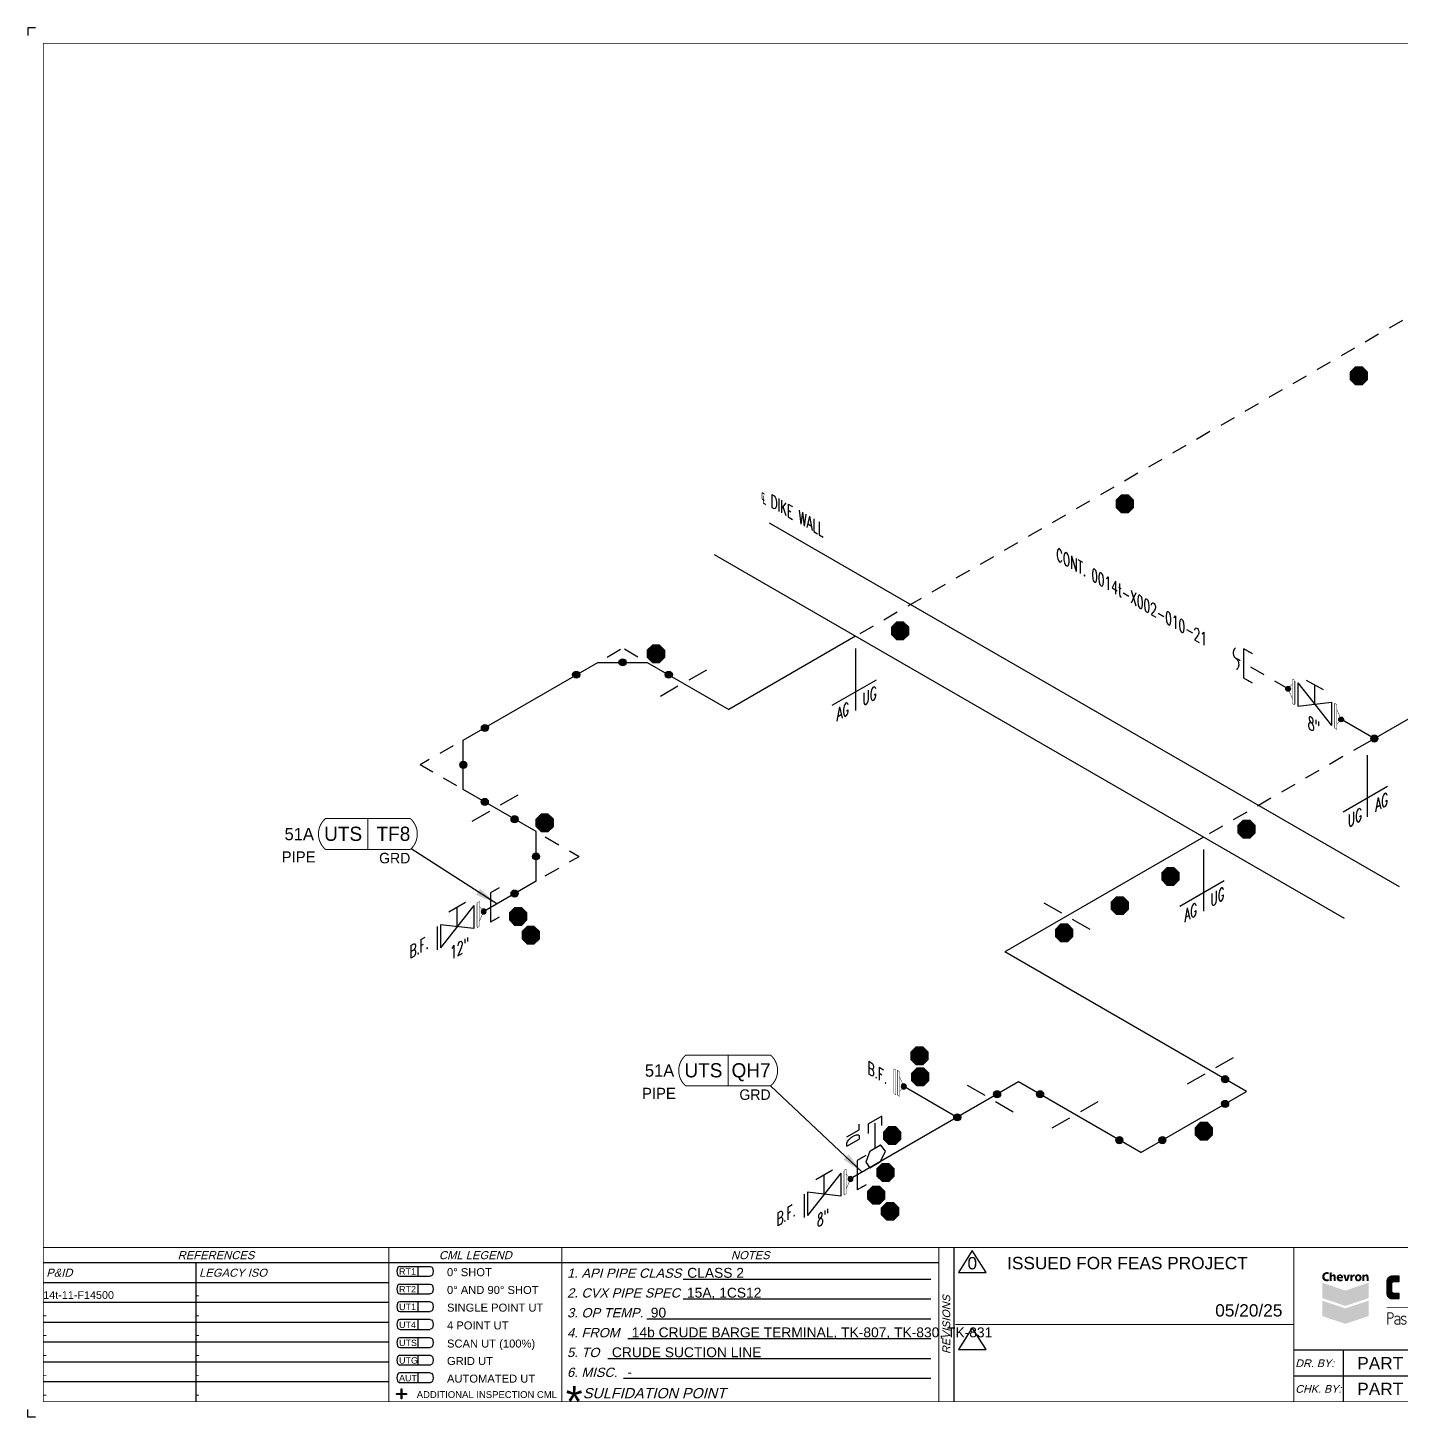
# Model space of a CAD drawing. Header units: inches. Extents: x 0.1 to 17.4, y 0.1 to 11.4.
# Drawn here: x 0.12 to 11.24, y 0.12 to 11.37 of the extents above; entities that cross this region are included whole.
import ezdxf
from ezdxf.enums import TextEntityAlignment as Align

# ---------------------------------------------------------------- set-up
doc = ezdxf.new("R2010")
doc.units = ezdxf.units.IN
doc.header["$MEASUREMENT"] = 0
doc.linetypes.add('HIDDEN2', pattern=[0.1875, 0.125, -0.0625])
for name, color, linetype in [('3', 1, 'Continuous'), ('BORDER', 3, 'Continuous'), ('BORDERTEXT', 7, 'Continuous'), ('COMP', 1, 'Continuous'), ('Continuation', 7, 'Continuous'), ('DL', 20, 'Continuous'), ('FITTINGS', 4, 'Continuous'), ('LOGO', 8, 'Continuous'), ('PART_PCML', 7, 'Continuous'), ('PART_SelectedCML_UT', 132, 'Continuous'), ('PIPE-ANNO', 150, 'HIDDEN2'), ('TEXT', 7, 'Continuous'), ('UNAS.PIPE', 251, 'Continuous'), ('WELD POINTS', 41, 'Continuous'), ('Welds', 7, 'Continuous')]:
    doc.layers.add(name, color=color, linetype=linetype)
doc.layers.add('PIPE', color=7, linetype='Continuous', lineweight=30)
doc.styles.add('CMLPAS', font='')
doc.styles.add('FEASStandard', font='arial.ttf')
doc.styles.add('ISO30', font='simplex.shx', dxfattribs={"width": 0.85, "oblique": 30, "height": 0.075})
doc.styles.add('PART_Standard', font='romans', dxfattribs={"width": 0.8, "height": 0.09})
doc.styles.add('Richmond', font='arial.ttf')
doc.styles.add('SIMPLEX', font='ROMANS')
doc.styles.get("Standard").update_dxf_attribs({"font": 'arial.ttf'})
doc.styles.get('CMLPAS').set_extended_font_data('Cordia New')
doc.dimstyles.new('Richmond', dxfattribs={"dimtxt": 0.18, "dimasz": 0.18, "dimexe": 0.18, "dimexo": 0.0625, "dimgap": 0.09, "dimtad": 0, "dimtih": 1, "dimtoh": 1, "dimdec": 4, "dimzin": 0, "dimdsep": 46, "dimtxsty": 'Richmond', "dimcen": 0.09, "dimadec": 0, "dimazin": 0, "dimtfac": 1, "dimtdec": 4, "dimtofl": 0, "dimtmove": 0, "dimatfit": 3, "dimfxl": 1, "dimtolj": 1, "dimtzin": 0, "dimarcsym": 0})
doc.dimstyles.get("Standard").update_dxf_attribs({"dimtxt": 0.18, "dimasz": 0.18, "dimexe": 0.18, "dimexo": 0.0625, "dimgap": 0.09, "dimtad": 0, "dimtih": 1, "dimtoh": 1, "dimdec": 4, "dimzin": 0, "dimdsep": 46, "dimtxsty": 'Standard', "dimcen": 0.09, "dimadec": 0, "dimazin": 0, "dimtfac": 1, "dimtdec": 4, "dimtofl": 0, "dimtmove": 0, "dimatfit": 3, "dimfxl": 1, "dimtolj": 1, "dimtzin": 0, "dimarcsym": 0})

# ---------------------------------------------------------------- blocks, each defined once
blk = doc.blocks.new('Border')
h = blk.add_hatch(color=256)
h.dxf.hatch_style = 1
h.paths.add_polyline_path([(3.147, 0.317), (3.11, 0.317), (3.11, 0.31), (3.147, 0.31), (3.147, 0.273), (3.154, 0.273), (3.154, 0.31), (3.191, 0.31), (3.191, 0.317), (3.154, 0.317), (3.154, 0.354), (3.147, 0.354)])
at = {"layer": 'LOGO', "lineweight": 0}
h = blk.add_hatch(color=164, dxfattribs=at)
edge = h.paths.add_edge_path()
edge.add_spline(control_points=[(10.659, 1.229), (10.656, 1.227), (10.65, 1.225), (10.642, 1.225), (10.618, 1.225), (10.605, 1.242), (10.605, 1.262), (10.605, 1.287), (10.622, 1.3), (10.643, 1.3), (10.652, 1.3), (10.656, 1.298), (10.659, 1.297), (10.659, 1.297), (10.656, 1.282), (10.656, 1.282), (10.653, 1.284), (10.65, 1.285), (10.644, 1.285), (10.634, 1.285), (10.623, 1.279), (10.623, 1.263), (10.623, 1.248), (10.632, 1.241), (10.644, 1.241), (10.649, 1.241), (10.652, 1.241), (10.656, 1.243), (10.656, 1.243), (10.659, 1.229), (10.659, 1.229)], knot_values=[0, 0, 0, 0, 1, 1, 1, 2, 2, 2, 3, 3, 3, 4, 4, 4, 5, 5, 5, 6, 6, 6, 7, 7, 7, 8, 8, 8, 9, 9, 9, 10, 10, 10, 10], degree=3, periodic=0)
h = blk.add_hatch(color=164, dxfattribs=at)
edge = h.paths.add_edge_path()
edge.add_spline(control_points=[(10.698, 1.282), (10.692, 1.282), (10.685, 1.279), (10.682, 1.274), (10.682, 1.274), (10.682, 1.274), (10.682, 1.274), (10.682, 1.274), (10.682, 1.3), (10.682, 1.3), (10.682, 1.3), (10.666, 1.294), (10.666, 1.294), (10.666, 1.294), (10.666, 1.228), (10.666, 1.228), (10.666, 1.228), (10.682, 1.228), (10.682, 1.228), (10.682, 1.228), (10.682, 1.259), (10.682, 1.259), (10.682, 1.263), (10.685, 1.268), (10.691, 1.268), (10.697, 1.268), (10.699, 1.263), (10.699, 1.256), (10.699, 1.256), (10.699, 1.228), (10.699, 1.228), (10.699, 1.228), (10.715, 1.228), (10.715, 1.228), (10.715, 1.228), (10.715, 1.259), (10.715, 1.259), (10.715, 1.275), (10.708, 1.282), (10.698, 1.282)], knot_values=[0, 0, 0, 0, 1, 1, 1, 2, 2, 2, 3, 3, 3, 4, 4, 4, 5, 5, 5, 6, 6, 6, 7, 7, 7, 8, 8, 8, 9, 9, 9, 10, 10, 10, 11, 11, 11, 12, 12, 12, 13, 13, 13, 13], degree=3, periodic=0)
h = blk.add_hatch(color=164, dxfattribs=at)
edge = h.paths.add_edge_path(flags=16)
edge.add_spline(control_points=[(10.758, 1.26), (10.758, 1.264), (10.756, 1.271), (10.749, 1.271), (10.742, 1.271), (10.739, 1.265), (10.739, 1.26), (10.739, 1.26), (10.758, 1.26), (10.758, 1.26)], knot_values=[0, 0, 0, 0, 1, 1, 1, 2, 2, 2, 3, 3, 3, 3], degree=3, periodic=0)
edge = h.paths.add_edge_path()
edge.add_spline(control_points=[(10.739, 1.249), (10.74, 1.242), (10.745, 1.238), (10.754, 1.238), (10.759, 1.238), (10.765, 1.24), (10.769, 1.242), (10.769, 1.242), (10.771, 1.23), (10.771, 1.23), (10.765, 1.227), (10.758, 1.225), (10.751, 1.225), (10.732, 1.225), (10.722, 1.237), (10.722, 1.254), (10.722, 1.271), (10.733, 1.282), (10.75, 1.282), (10.767, 1.282), (10.774, 1.27), (10.774, 1.254), (10.774, 1.253), (10.774, 1.25), (10.774, 1.249), (10.774, 1.249), (10.739, 1.249), (10.739, 1.249)], knot_values=[0, 0, 0, 0, 1, 1, 1, 2, 2, 2, 3, 3, 3, 4, 4, 4, 5, 5, 5, 6, 6, 6, 7, 7, 7, 8, 8, 8, 9, 9, 9, 9], degree=3, periodic=0)
blk.add_hatch(color=164, dxfattribs=at).paths.add_polyline_path([(10.793, 1.228), (10.775, 1.28), (10.793, 1.28), (10.802, 1.243), (10.803, 1.243), (10.812, 1.28), (10.83, 1.28), (10.812, 1.228)])
h = blk.add_hatch(color=164, dxfattribs=at)
edge = h.paths.add_edge_path()
edge.add_spline(control_points=[(10.834, 1.263), (10.834, 1.271), (10.834, 1.276), (10.834, 1.28), (10.834, 1.28), (10.849, 1.28), (10.849, 1.28), (10.849, 1.28), (10.849, 1.27), (10.849, 1.27), (10.849, 1.27), (10.85, 1.27), (10.85, 1.27), (10.852, 1.278), (10.857, 1.281), (10.863, 1.281), (10.865, 1.281), (10.866, 1.281), (10.868, 1.281), (10.868, 1.281), (10.868, 1.266), (10.868, 1.266), (10.867, 1.266), (10.864, 1.266), (10.862, 1.266), (10.855, 1.265), (10.852, 1.261), (10.851, 1.256), (10.85, 1.255), (10.85, 1.254), (10.85, 1.252), (10.85, 1.252), (10.85, 1.228), (10.85, 1.228), (10.85, 1.228), (10.834, 1.228), (10.834, 1.228), (10.834, 1.228), (10.834, 1.263), (10.834, 1.263)], knot_values=[0, 0, 0, 0, 1, 1, 1, 2, 2, 2, 3, 3, 3, 4, 4, 4, 5, 5, 5, 6, 6, 6, 7, 7, 7, 8, 8, 8, 9, 9, 9, 10, 10, 10, 11, 11, 11, 12, 12, 12, 13, 13, 13, 13], degree=3, periodic=0)
h = blk.add_hatch(color=164, dxfattribs=at)
edge = h.paths.add_edge_path(flags=16)
edge.add_spline(control_points=[(10.908, 1.254), (10.908, 1.262), (10.905, 1.27), (10.897, 1.27), (10.889, 1.27), (10.886, 1.262), (10.886, 1.254), (10.886, 1.245), (10.889, 1.238), (10.897, 1.238), (10.905, 1.238), (10.908, 1.245), (10.908, 1.254)], knot_values=[0, 0, 0, 0, 1, 1, 1, 2, 2, 2, 3, 3, 3, 4, 4, 4, 4], degree=3, periodic=0)
edge = h.paths.add_edge_path()
edge.add_spline(control_points=[(10.924, 1.254), (10.924, 1.237), (10.914, 1.225), (10.897, 1.225), (10.88, 1.225), (10.87, 1.237), (10.87, 1.254), (10.87, 1.271), (10.88, 1.282), (10.897, 1.282), (10.914, 1.282), (10.924, 1.271), (10.924, 1.254)], knot_values=[0, 0, 0, 0, 1, 1, 1, 2, 2, 2, 3, 3, 3, 4, 4, 4, 4], degree=3, periodic=0)
h = blk.add_hatch(color=164, dxfattribs=at)
edge = h.paths.add_edge_path()
edge.add_spline(control_points=[(10.931, 1.263), (10.931, 1.27), (10.931, 1.275), (10.931, 1.28), (10.931, 1.28), (10.946, 1.28), (10.946, 1.28), (10.946, 1.28), (10.946, 1.273), (10.946, 1.273), (10.946, 1.273), (10.946, 1.273), (10.946, 1.273), (10.948, 1.276), (10.954, 1.282), (10.963, 1.282), (10.973, 1.282), (10.98, 1.275), (10.98, 1.259), (10.98, 1.259), (10.98, 1.228), (10.98, 1.228), (10.98, 1.228), (10.964, 1.228), (10.964, 1.228), (10.964, 1.228), (10.964, 1.257), (10.964, 1.257), (10.964, 1.263), (10.962, 1.268), (10.956, 1.268), (10.951, 1.268), (10.949, 1.265), (10.948, 1.262), (10.947, 1.261), (10.947, 1.259), (10.947, 1.258), (10.947, 1.258), (10.947, 1.228), (10.947, 1.228), (10.947, 1.228), (10.931, 1.228), (10.931, 1.228), (10.931, 1.228), (10.931, 1.263), (10.931, 1.263)], knot_values=[0, 0, 0, 0, 1, 1, 1, 2, 2, 2, 3, 3, 3, 4, 4, 4, 5, 5, 5, 6, 6, 6, 7, 7, 7, 8, 8, 8, 9, 9, 9, 10, 10, 10, 11, 11, 11, 12, 12, 12, 13, 13, 13, 14, 14, 14, 15, 15, 15, 15], degree=3, periodic=0)
h = blk.add_hatch(color=150, dxfattribs=at)
h.set_gradient(color1=(0, 127, 255), color2=(0, 59, 117), rotation=45, one_color=1, tint=0.23, name='HEMISPHERICAL')
h.paths.add_polyline_path([(10.605, 1.089), (10.605, 1.214), (10.793, 1.151)])
h = blk.add_hatch(color=142, dxfattribs=at)
h.set_gradient(color1=(0, 153, 204), color2=(0, 57, 77), rotation=75, one_color=1, tint=0.15, name='INVCYLINDER')
h.paths.add_polyline_path([(10.98, 1.214), (10.793, 1.151), (10.605, 1.089), (10.793, 1.026), (10.98, 1.089)])
h = blk.add_hatch(color=242, dxfattribs=at)
h.set_gradient(color1=(204, 0, 51), color2=(102, 0, 26), rotation=45, one_color=1, tint=0.2, name='HEMISPHERICAL')
h.paths.add_polyline_path([(10.605, 0.944), (10.605, 1.069), (10.793, 1.006)])
h = blk.add_hatch(color=1, dxfattribs=at)
h.set_gradient(color1=(255, 0, 0), color2=(87, 0, 0), rotation=75, one_color=1, tint=0.17, name='INVCYLINDER')
h.paths.add_polyline_path([(10.98, 1.069), (10.793, 1.006), (10.605, 0.944), (10.793, 0.881), (10.98, 0.944)])
blk.add_line((5.432, 1.244), (7.435, 1.244))
for points in [[(5.43, 1.083), (7.435, 1.083)], [(5.136, 0.922), (7.435, 0.922)], [(4.982, 0.762), (7.435, 0.762)], [(4.822, 0.601), (7.435, 0.601)], [(3.147, 0.317), (3.147, 0.354), (3.154, 0.354), (3.154, 0.317)], [(4.947, 0.44), (7.435, 0.44)], [(3.147, 0.31), (3.11, 0.31), (3.11, 0.317), (3.147, 0.317)], [(3.154, 0.31), (3.154, 0.273), (3.147, 0.273), (3.147, 0.31)], [(3.154, 0.317), (3.191, 0.317), (3.191, 0.31), (3.154, 0.31)]]:
    blk.add_lwpolyline(points)
at = {"layer": 'BORDER'}
for p, q in [((7.625, 0.25), (7.625, 1.5)), ((7.5, 1.375), (0.25, 1.375)), ((1.487, 0.25), (1.487, 1.375)), ((1.487, 1.214), (0.25, 1.214)), ((3.048, 1.214), (1.487, 1.214)), ((1.487, 1.054), (0.25, 1.054)), ((3.048, 1.054), (1.487, 1.054)), ((1.487, 0.893), (0.25, 0.893)), ((3.048, 0.893), (1.487, 0.893)), ((1.487, 0.732), (0.25, 0.732)), ((3.048, 0.732), (1.487, 0.732)), ((1.487, 0.571), (0.25, 0.571)), ((3.048, 0.571), (1.487, 0.571)), ((12.25, 0.667), (10.375, 0.667)), ((10.775, 0.667), (10.775, 0.25)), ((12.25, 0.458), (10.375, 0.458)), ((1.487, 0.411), (0.25, 0.411)), ((3.048, 0.411), (1.487, 0.411))]:
    blk.add_line(p, q, dxfattribs=at)
at = {"layer": 'BORDER', "const_width": 0.005}
blk.add_lwpolyline([(0.25, 0.25), (17.25, 0.25), (17.25, 11.25), (0.25, 11.25)], close=True, dxfattribs=at)
at = {"layer": 'BORDER', "const_width": 0.00833}
for points in [[(17.25, 1.5), (0.25, 1.5)], [(3.048, 0.25), (3.048, 1.5)], [(4.45, 0.25), (4.45, 1.5)], [(7.5, 0.25), (7.5, 1.5)], [(10.375, 0.25), (10.375, 1.5)], [(7.634, 0.875), (10.375, 0.875)]]:
    blk.add_lwpolyline(points, dxfattribs=at)
at = {"layer": 'BORDERTEXT', "color": 7, "linetype": 'Continuous'}
for p, q in [((3.137, 1.346), (3.383, 1.346)), ((3.137, 1.267), (3.383, 1.267)), ((3.137, 1.202), (3.383, 1.202)), ((3.137, 1.123), (3.383, 1.123))]:
    blk.add_line(p, q, dxfattribs=at)
at = {"layer": 'BORDERTEXT'}
for p, q in [((3.283, 1.346), (3.283, 1.267)), ((3.283, 1.202), (3.283, 1.123)), ((3.283, 1.059), (3.283, 0.98)), ((3.283, 1.059), (3.283, 0.98)), ((3.283, 0.915), (3.283, 0.836)), ((3.283, 0.915), (3.283, 0.836)), ((3.283, 0.768), (3.283, 0.689)), ((3.283, 0.768), (3.283, 0.689)), ((3.283, 0.626), (3.283, 0.548)), ((3.283, 0.626), (3.283, 0.548)), ((3.283, 0.483), (3.283, 0.405)), ((3.283, 0.483), (3.283, 0.405))]:
    blk.add_line(p, q, dxfattribs=at)
at = {"layer": 'BORDERTEXT', "color": 7}
for p, q in [((3.383, 1.059), (3.137, 1.059)), ((3.137, 0.98), (3.383, 0.98)), ((3.383, 0.915), (3.137, 0.915)), ((3.137, 0.836), (3.383, 0.836)), ((3.383, 0.768), (3.137, 0.768)), ((3.137, 0.689), (3.383, 0.689)), ((3.383, 0.626), (3.137, 0.626)), ((3.137, 0.548), (3.383, 0.548)), ((3.383, 0.483), (3.137, 0.483)), ((3.137, 0.405), (3.383, 0.405))]:
    blk.add_line(p, q, dxfattribs=at)
at = {"layer": 'BORDERTEXT'}
for centre in [(3.137, 1.307), (3.137, 1.163), (3.137, 1.02), (3.137, 0.876), (3.137, 0.729), (3.137, 0.587), (3.137, 0.444)]:
    blk.add_ellipse(centre, major_axis=(0, -0.0394), ratio=0.624439, start_param=3.141593, end_param=6.283185, dxfattribs=at)
at = {"layer": 'BORDERTEXT', "extrusion": (0, 0, -1)}
for centre in [(3.383, 1.307), (3.383, 1.163), (3.383, 1.02), (3.383, 0.876), (3.383, 0.729), (3.383, 0.587), (3.383, 0.444)]:
    blk.add_ellipse(centre, major_axis=(0, -0.0394), ratio=0.624439, start_param=3.141593, end_param=6.283185, dxfattribs=at)
at = {"layer": 'LOGO'}
for p, q in [((11.133, 1.109), (11.133, 1.242)), ((11.136, 1.103), (11.136, 1.248)), ((11.139, 1.099), (11.139, 1.252)), ((11.143, 1.096), (11.143, 1.255)), ((11.146, 1.094), (11.146, 1.257)), ((11.149, 1.091), (11.149, 1.26)), ((11.152, 1.09), (11.152, 1.261)), ((11.155, 1.088), (11.155, 1.263)), ((11.158, 1.087), (11.158, 1.264)), ((11.161, 1.086), (11.161, 1.265)), ((11.164, 1.086), (11.164, 1.265)), ((11.168, 1.085), (11.168, 1.266)), ((11.171, 1.216), (11.171, 1.266)), ((11.174, 1.22), (11.174, 1.266)), ((11.177, 1.222), (11.177, 1.266)), ((11.18, 1.223), (11.18, 1.266)), ((11.183, 1.224), (11.183, 1.266)), ((11.186, 1.224), (11.186, 1.266)), ((11.189, 1.224), (11.189, 1.266)), ((11.193, 1.224), (11.193, 1.266)), ((11.196, 1.224), (11.196, 1.266)), ((11.199, 1.224), (11.199, 1.266)), ((11.202, 1.224), (11.202, 1.266)), ((11.205, 1.224), (11.205, 1.266)), ((11.208, 1.224), (11.208, 1.266)), ((11.211, 1.224), (11.211, 1.266)), ((11.214, 1.224), (11.214, 1.266)), ((11.218, 1.224), (11.218, 1.266)), ((11.221, 1.224), (11.221, 1.266)), ((11.224, 1.224), (11.224, 1.266)), ((11.227, 1.224), (11.227, 1.266)), ((11.13, 1.118), (11.13, 1.233)), ((11.171, 1.085), (11.171, 1.136)), ((11.174, 1.085), (11.174, 1.132)), ((11.177, 1.085), (11.177, 1.13)), ((11.18, 1.085), (11.18, 1.128)), ((11.183, 1.085), (11.183, 1.128)), ((11.186, 1.085), (11.186, 1.127)), ((11.189, 1.085), (11.189, 1.127)), ((11.193, 1.085), (11.193, 1.127)), ((11.196, 1.085), (11.196, 1.127)), ((11.199, 1.085), (11.199, 1.127)), ((11.202, 1.085), (11.202, 1.127)), ((11.205, 1.085), (11.205, 1.127)), ((11.208, 1.085), (11.208, 1.127)), ((11.211, 1.085), (11.211, 1.127)), ((11.214, 1.085), (11.214, 1.127)), ((11.218, 1.085), (11.218, 1.127)), ((11.221, 1.085), (11.221, 1.127)), ((11.224, 1.085), (11.224, 1.127)), ((11.227, 1.085), (11.227, 1.127))]:
    blk.add_line(p, q, dxfattribs=at)
for points in [[(11.228, 1.086), (11.228, 1.127), (11.186, 1.127), (11.184, 1.128), (11.183, 1.128), (11.181, 1.128), (11.18, 1.129), (11.178, 1.129), (11.177, 1.13), (11.176, 1.131), (11.174, 1.132), (11.173, 1.133), (11.172, 1.134), (11.171, 1.135), (11.17, 1.136), (11.17, 1.138), (11.169, 1.139), (11.168, 1.141), (11.168, 1.142), (11.168, 1.144), (11.168, 1.145), (11.168, 1.206), (11.168, 1.208), (11.168, 1.209), (11.168, 1.211), (11.169, 1.213), (11.17, 1.214), (11.17, 1.215), (11.171, 1.217), (11.172, 1.218), (11.173, 1.219), (11.174, 1.22), (11.176, 1.221), (11.177, 1.222), (11.178, 1.223), (11.18, 1.223), (11.181, 1.224), (11.183, 1.224), (11.184, 1.224), (11.186, 1.224), (11.228, 1.224), (11.228, 1.266), (11.171, 1.266), (11.169, 1.266), (11.166, 1.266), (11.164, 1.265), (11.161, 1.265), (11.159, 1.264), (11.157, 1.263), (11.155, 1.263), (11.152, 1.261), (11.15, 1.26), (11.148, 1.259), (11.146, 1.258), (11.144, 1.256), (11.142, 1.255), (11.141, 1.253), (11.139, 1.251), (11.137, 1.249), (11.136, 1.247), (11.135, 1.245), (11.134, 1.243), (11.133, 1.241), (11.132, 1.238), (11.131, 1.236), (11.13, 1.234), (11.13, 1.231), (11.13, 1.229), (11.129, 1.227), (11.129, 1.224)], [(11.129, 1.225), (11.128, 1.209), (11.127, 1.192), (11.127, 1.176), (11.127, 1.16), (11.128, 1.144), (11.129, 1.127), (11.129, 1.127), (11.129, 1.125), (11.13, 1.122), (11.13, 1.12), (11.13, 1.117), (11.131, 1.115), (11.132, 1.112), (11.133, 1.11), (11.134, 1.108), (11.135, 1.106), (11.136, 1.104), (11.137, 1.102), (11.139, 1.1), (11.141, 1.098), (11.142, 1.097), (11.144, 1.095), (11.146, 1.093), (11.148, 1.092), (11.15, 1.091), (11.152, 1.09), (11.155, 1.089), (11.157, 1.088), (11.159, 1.087), (11.161, 1.086), (11.164, 1.086), (11.166, 1.085), (11.169, 1.085), (11.171, 1.085), (11.228, 1.085)]]:
    blk.add_lwpolyline(points, dxfattribs=at)
for points, const_width in [([(12.024, 1.015), (11.127, 1.015)], 0.00625), ([(11.136, 0.974), (11.136, 0.875)], 0.00773)]:
    blk.add_lwpolyline(points, dxfattribs=dict(at, const_width=const_width))
at = {"layer": 'LOGO', "const_width": 0.00773}
for points in [[(11.14, 0.97), (11.162, 0.97, -0.414214), (11.179, 0.953), (11.179, 0.944, -0.414214), (11.162, 0.927), (11.14, 0.927)], [(11.233, 0.915), (11.212, 0.913, 0.396573), (11.192, 0.895), (11.192, 0.891, 0.414214), (11.216, 0.878), (11.233, 0.881)], [(11.193, 0.933), (11.193, 0.933, -0.313861), (11.208, 0.944), (11.219, 0.944, -0.382974), (11.234, 0.922), (11.234, 0.875, -0.382974)], [(11.284, 0.933), (11.284, 0.933, 0.313861), (11.269, 0.944), (11.262, 0.944, 0.414214), (11.247, 0.929), (11.247, 0.926, 0.265564), (11.262, 0.911), (11.273, 0.907, -0.288199), (11.284, 0.896), (11.284, 0.893, -0.414214), (11.269, 0.878), (11.262, 0.878, -0.313861), (11.247, 0.889), (11.247, 0.889)]]:
    blk.add_lwpolyline(points, format="xyb", dxfattribs=at)
at = {"layer": 'BORDERTEXT', "style": 'FEASStandard', "oblique": 15}
for s, p in [('REFERENCES', (1.649, 1.437)), ('CML LEGEND', (3.749, 1.437)), ('NOTES', (5.975, 1.437))]:
    blk.add_text(s, height=0.065, dxfattribs=at).set_placement(p, align=Align.MIDDLE)
for s, height, p in [('P&ID', 0.065, (0.275, 1.295)), ('LEGACY ISO', 0.065, (1.512, 1.295)), ('DR. BY:', 0.0625, (10.387, 0.562)), ('CHK. BY:', 0.0625, (10.387, 0.354))]:
    blk.add_text(s, height=height, dxfattribs=at).set_placement(p, align=Align.MIDDLE_LEFT)
at = {"layer": 'BORDERTEXT', "style": 'FEASStandard'}
for s, height, p in [('RT1', 0.0518, (3.131, 1.279)), ('0%%D SHOT', 0.0648, (3.519, 1.267)), ('RT2', 0.0518, (3.131, 1.135)), ('0%%D AND 90%%D SHOT', 0.0648, (3.519, 1.123)), ('UT1', 0.0518, (3.131, 0.992)), ('SINGLE POINT UT', 0.0648, (3.519, 0.98)), ('4 POINT UT', 0.0648, (3.519, 0.836)), ('UT4', 0.0518, (3.131, 0.847)), ('UTS', 0.0518, (3.131, 0.701)), ('SCAN UT (100%%%)', 0.0648, (3.519, 0.689)), ('UTG', 0.0518, (3.131, 0.559)), ('GRID UT', 0.0648, (3.519, 0.548)), ('AUT', 0.0518, (3.131, 0.416)), ('AUTOMATED UT', 0.0648, (3.519, 0.405)), ('ADDITIONAL INSPECTION CML', 0.055, (3.274, 0.281))]:
    blk.add_text(s, height=height, dxfattribs=at).set_placement(p)
at = {"layer": 'BORDERTEXT', "style": 'FEASStandard', "oblique": 15}
for s, height, p in [('1. API PIPE CLASS', 0.075, (4.491, 1.254)), ('2. CVX PIPE SPEC', 0.075, (4.491, 1.094)), ('3. OP TEMP.', 0.075, (4.491, 0.933)), ('4. FROM ', 0.075, (4.491, 0.772)), ('5. TO ', 0.075, (4.491, 0.612)), ('6. MISC. ', 0.075, (4.491, 0.451)), ('SULFIDATION POINT', 0.08333, (4.619, 0.278))]:
    blk.add_text(s, height=height, dxfattribs=at).set_placement(p)
blk.add_text('REVISIONS', height=0.0625, rotation=90, dxfattribs=at).set_placement((7.562, 0.875), align=Align.MIDDLE)
at = {"layer": 'BORDERTEXT', "insert": (4.481, 0.378), "char_height": 0.25, "attachment_point": 1, "style": 'FEASStandard'}
blk.add_mtext('*', dxfattribs=at)
blk = doc.blocks.new('BORDER TEXT')
at = {"layer": 'BORDERTEXT'}
for tag, p, height, style in [('API_PIPE_CLASS', (5.464, 1.254), 0.08, 'Richmond'), ('MATERIAL1', (12.263, 1.211), 0.08, 'Richmond'), ('P&ID_#1', (0.25, 1.083), 0.0625, 'FEASStandard'), ('LINE_#1', (1.487, 1.083), 0.0625, 'FEASStandard'), ('CVX_PIPE_SPEC', (5.462, 1.093), 0.08, 'Richmond'), ('OP_TEMP', (5.169, 0.932), 0.08, 'Richmond'), ('MATERIAL2', (12.263, 1.04), 0.08, 'Richmond'), ('P&ID_#2', (0.25, 0.922), 0.0625, 'FEASStandard'), ('LINE_#2', (1.487, 0.922), 0.0625, 'FEASStandard'), ('MATERIAL3', (12.263, 0.868), 0.08, 'Richmond'), ('P&ID_#3', (0.25, 0.762), 0.0625, 'FEASStandard'), ('LINE_#3', (1.487, 0.762), 0.0625, 'FEASStandard'), ('FROM', (5.015, 0.772), 0.08, 'Richmond'), ('TO', (4.854, 0.611), 0.08, 'Richmond'), ('MATERIAL4', (12.263, 0.696), 0.08, 'Richmond'), ('P&ID_#4', (0.25, 0.601), 0.0625, 'FEASStandard'), ('LINE_#4', (1.487, 0.601), 0.0625, 'FEASStandard'), ('MATERIAL5', (12.263, 0.525), 0.08, 'Richmond'), ('P&ID_#5', (0.25, 0.44), 0.0625, 'FEASStandard'), ('LINE_#5', (1.487, 0.44), 0.0625, 'FEASStandard'), ('MISC', (4.979, 0.451), 0.08, 'Richmond'), ('INSULATION', (12.928, 0.414), 0.0625, 'FEASStandard'), ('P&ID_#6', (0.25, 0.28), 0.0625, 'FEASStandard'), ('LINE_#6', (1.487, 0.28), 0.0625, 'FEASStandard'), ('PWHT', (12.928, 0.281), 0.0625, 'FEASStandard')]:
    blk.add_attdef(tag, p, '', height=height, dxfattribs=dict(at, style=style))
at = {"layer": 'BORDERTEXT', "style": 'FEASStandard'}
for tag, p in [('DR.BY', (11.075, 0.562)), ('DR.BY_DATE', (11.95, 0.562)), ('CHK_BY', (11.075, 0.354)), ('CHK._BY_DATE', (11.95, 0.354))]:
    blk.add_attdef(tag, text='', height=0.1, dxfattribs=at).set_placement(p, align=Align.MIDDLE_CENTER)
at = {"layer": 'BORDERTEXT', "style": 'PART_Standard', "width": 0.8}
for tag, p in [('PLANT_NUMBER', (13.938, 0.384)), ('SYSTEM_NUMBER', (14.812, 0.384)), ('CIRCUIT_NUMBER', (15.688, 0.384)), ('SHEET_NUMBER', (16.5, 0.384)), ('REVISION', (17.062, 0.384))]:
    blk.add_attdef(tag, text='', height=0.15, dxfattribs=at).set_placement(p, align=Align.MIDDLE_CENTER)
blk = doc.blocks.new('3_VALVE_FLANGE_GATE_30')
at = {"color": 0, "linetype": 'ByBlock', "lineweight": -2}
blk.add_wipeout([(-0.162, -0.187), (-0.135, -0.172), (0, 0), (0.135, -0.016), (0.162, 0), (0.162, 0.187), (0.135, 0.172), (0, 0), (-0.135, 0.016), (-0.162, 0)], dxfattribs=at)
for p, q in [((0.135, 0.172), (-0.135, -0.172)), ((0.068, 0.195), (-0.068, 0.117)), ((0, 0), (0, 0.156)), ((0.135, 0.172), (0.135, -0.016)), ((0.162, 0.187), (0.162, 0)), ((-0.162, 0), (-0.162, -0.187)), ((-0.135, 0.016), (-0.135, -0.172)), ((0.135, -0.016), (-0.135, 0.016))]:
    blk.add_line(p, q, dxfattribs=at)
blk = doc.blocks.new('AM9A04')
at = {"linetype": 'Continuous', "const_width": 0.01}
blk.add_lwpolyline([(0, -0.289), (0, 0.289), (-0.05, 0.318), (-0.05, -0.26)], close=True, dxfattribs=at)
at = {"const_width": 0.01}
blk.add_lwpolyline([(-0.05, -0.144), (-0.15, 0.087), (-0.05, 0.202)], dxfattribs=at)
blk = doc.blocks.new('A09')
at = {"layer": 'Welds'}
h = blk.add_hatch(color=256, dxfattribs=at)
h.dxf.hatch_style = 1
h.paths.add_polyline_path([(-0.03, 0, 1), (0.03, 0, 1)])
blk.add_circle((0, 0), 0.03, dxfattribs=at)
blk = doc.blocks.new('*U72')
blk.add_wipeout([(0.052, -0.03), (0.017, -0.07), (0.017, -0.11), (0, -0.1), (0, 0.1), (0.017, 0.09), (0.017, 0.05)]).dxf.layer = 'COMP'
at = {"layer": '3', "xscale": 0.65, "yscale": 0.65, "zscale": 0.65}
blk.add_blockref('A09', (0.052, -0.03), dxfattribs=at)
at = {"layer": 'COMP', "xscale": 0.3466300616258731, "yscale": 0.3466300616258731, "zscale": 0.3466300616258731, "rotation": 180}
blk.add_blockref('AM9A04', (0, 0), dxfattribs=at)
blk = doc.blocks.new('1_Text_330')
at = {"layer": 'TEXT', "style": 'PART_Standard', "oblique": 330, "width": 0.8}
blk.add_attdef('3/4"', (0, 0), '', height=0.09, rotation=330, dxfattribs=at)
blk = doc.blocks.new('2_WELD_SINGLE_00')
at = {"linetype": 'ByBlock', "lineweight": -2}
h = blk.add_hatch(color=0, dxfattribs=at)
edge = h.paths.add_edge_path()
edge.add_arc((0, 0), 0.0286, 0, 360)
at = {"color": 0, "linetype": 'ByBlock', "lineweight": -2}
blk.add_circle((0, 0), 0.0286, dxfattribs=at)
blk = doc.blocks.new('*U91')
at = {"layer": 'PIPE-ANNO', "linetype": 'Continuous'}
for p, q in [((0, -0.1), (0, -0.6)), ((0.167, -0.354), (-0.193, -0.561))]:
    blk.add_line(p, q, dxfattribs=at)
at = {"layer": 'TEXT', "style": 'PART_Standard', "oblique": 30, "width": 0.8}
blk.add_attdef('SPEC230', text='', height=0.09, rotation=30, dxfattribs=at).set_placement((0.171, -0.501), align=Align.RIGHT)
blk.add_attdef('SPEC130', (-0.155, -0.69), '', height=0.09, rotation=30, dxfattribs=at)
blk = doc.blocks.new('4_SUPPORT_I-BEAM_30')
at = {"color": 0, "linetype": 'ByBlock', "lineweight": -2}
for p, q in [((-0.044, 0.025), (-0.186, 0.107)), ((0.186, -0.107), (0.044, -0.025))]:
    blk.add_line(p, q, dxfattribs=at)
blk = doc.blocks.new('*U93')
at = {"layer": 'WELD POINTS'}
for p, rotation in [((-0.174, 0.1), 239.9999999999992), ((0.174, 0.1), 209.9999999999999)]:
    blk.add_blockref('2_WELD_SINGLE_00', p, dxfattribs=dict(at, rotation=rotation))
blk = doc.blocks.new('*U113')
at = {"layer": 'WELD POINTS'}
for p, rotation in [((-0.174, 0.1), 239.9999999999992), ((-0.174, -0.1), 29.99999999999969)]:
    blk.add_blockref('2_WELD_SINGLE_00', p, dxfattribs=dict(at, rotation=rotation))
blk = doc.blocks.new('*U96')
at = {"layer": 'WELD POINTS'}
for p, rotation in [((-0.174, -0.1), 300.0000000000027), ((0.174, -0.1), 149.9999999999999)]:
    blk.add_blockref('2_WELD_SINGLE_00', p, dxfattribs=dict(at, rotation=rotation))
blk = doc.blocks.new('1_Text_30')
at = {"layer": 'TEXT', "style": 'PART_Standard', "oblique": 30, "width": 0.8}
blk.add_attdef('TEXT', (0, 0), '', height=0.09, rotation=30, dxfattribs=at)
blk = doc.blocks.new('*U98')
at = {"layer": 'WELD POINTS'}
for p, rotation in [((-0.174, 0.1), 239.9999999999992), ((0.201, 0), 179.9999999999999)]:
    blk.add_blockref('2_WELD_SINGLE_00', p, dxfattribs=dict(at, rotation=rotation))
blk = doc.blocks.new('*U86')
at = {"layer": 'WELD POINTS'}
for p, rotation in [((0.175, 0.098), 119.2594014838824), ((0, -0.201), 89.99999999999987)]:
    blk.add_blockref('2_WELD_SINGLE_00', p, dxfattribs=dict(at, rotation=rotation))
blk = doc.blocks.new('*U97')
at = {"layer": 'WELD POINTS'}
for p, rotation in [((0.201, 0), 180.0000000000001), ((-0.174, -0.1), 300.0000000000001)]:
    blk.add_blockref('2_WELD_SINGLE_00', p, dxfattribs=dict(at, rotation=rotation))
blk = doc.blocks.new('*U99')
at = {"layer": 'WELD POINTS'}
for p, rotation in [((0, 0.201), 179.9999999999984), ((0.174, -0.1), 150.0000000000014)]:
    blk.add_blockref('2_WELD_SINGLE_00', p, dxfattribs=dict(at, rotation=rotation))
blk = doc.blocks.new('*U100')
at = {"layer": 'WELD POINTS'}
for p, rotation in [((-0.174, 0.1), 239.9999999999999), ((0, -0.201), 89.99999999999984)]:
    blk.add_blockref('2_WELD_SINGLE_00', p, dxfattribs=dict(at, rotation=rotation))
blk = doc.blocks.new('*U95')
at = {"layer": 'WELD POINTS'}
for p, rotation in [((-0.174, 0.1), 239.9999999999992), ((0, -0.201), 90.00000000000001)]:
    blk.add_blockref('2_WELD_SINGLE_00', p, dxfattribs=dict(at, rotation=rotation))
blk = doc.blocks.new('*U94')
at = {"layer": 'WELD POINTS'}
for p, rotation in [((0, 0.201), 269.9999999999998), ((-0.174, -0.1), 300.0000000000001)]:
    blk.add_blockref('2_WELD_SINGLE_00', p, dxfattribs=dict(at, rotation=rotation))
blk = doc.blocks.new('O-let 1')
at = {"layer": 'FITTINGS', "linetype": 'ByBlock'}
for p, q in [((-0.044, -0.025), (0.044, 0.025)), ((0.083, -0.026), (0.044, 0.025)), ((-0.044, -0.025), (-0.077, -0.115)), ((-0.043, -0.16), (0.044, -0.11)), ((0.044, -0.11), (0.083, -0.026)), ((-0.077, -0.115), (-0.043, -0.16))]:
    blk.add_line(p, q, dxfattribs=at)
blk = doc.blocks.new('DL_Vert_330')
at = {"layer": 'DL', "style": 'ISO30', "oblique": 330, "width": 0.85}
blk.add_text('DL', height=0.1, rotation=90, dxfattribs=at).set_placement((0, 0))
blk = doc.blocks.new('1_Cont_330')
at = {"layer": 'Continuation', "style": 'PART_Standard', "oblique": 330, "width": 0.8}
blk.add_attdef('CONT.', (0, 0), '', height=0.09, rotation=330, dxfattribs=at)
blk = doc.blocks.new('1_BREAK-PIPE_PIPE_00')
at = {"color": 0, "linetype": 'ByBlock', "lineweight": -2}
for centre, major_axis in [((0.03, -0.092), (0, 0.101)), ((-0.03, 0.092), (0, -0.101))]:
    blk.add_ellipse(centre, major_axis=major_axis, ratio=0.711978, start_param=0.427466, end_param=3.141593, dxfattribs=at)
blk = doc.blocks.new('1_Tilde_00')
at = {"layer": 'PIPE-ANNO', "xscale": -0.5000000000000001, "yscale": 0.5, "zscale": 0.5}
blk.add_blockref('1_BREAK-PIPE_PIPE_00', (0, 0), dxfattribs=at)
blk = doc.blocks.new('2_CAP_THREAD_PIPE_30')
at = {"color": 0, "linetype": 'ByBlock', "lineweight": -2}
for p, q in [((0, 0.063), (0.067, 0.101)), ((0.067, 0.101), (0.067, -0.024)), ((0, -0.063), (0.067, -0.024))]:
    blk.add_line(p, q, dxfattribs=at)
blk = doc.blocks.new('PART_PCML')
blk.add_hatch(color=0).paths.add_polyline_path([(-0.07, -0.029), (-0.029, -0.07), (0.029, -0.07), (0.07, -0.029), (0.07, 0.029), (0.029, 0.07), (-0.029, 0.07), (-0.07, 0.029)])
at = {"color": 7, "const_width": 0.009}
blk.add_lwpolyline([(-0.07, 0.029), (-0.029, 0.07), (0.029, 0.07), (0.07, 0.029), (0.07, -0.029), (0.029, -0.07), (-0.029, -0.07), (-0.07, -0.029), (-0.07, 0.029), (-0.029, 0.07)], dxfattribs=at)
at = {"color": 18, "true_color": 0x000000}
blk.add_lwpolyline([(-0.029, 0.07), (-0.07, 0.029), (-0.07, -0.029), (-0.029, -0.07), (0.029, -0.07), (0.07, -0.029), (0.07, 0.029), (0.029, 0.07)], close=True, dxfattribs=at)
at = {"color": 7, "true_color": 0xffffff, "style": 'SIMPLEX', "width": 0.8, "flags": 1}
for tag, p in [('CIRCUIT', (-0.094, 0.089)), ('DM', (-0.053, -0.133)), ('TYPE', (-0.075, -0.204))]:
    blk.add_attdef(tag, p, '', height=0.0586, dxfattribs=at)
at = {"color": 7, "true_color": 0xffffff, "style": 'SIMPLEX', "width": 0.8}
blk.add_attdef('DMDISP', text='', height=0.0586, dxfattribs=at).set_placement((0, 0), align=Align.MIDDLE_CENTER)
blk = doc.blocks.new('CMLPAS')
at = {"const_width": 0.008}
blk.add_lwpolyline([(0.063, 0.125, 0.454441), (0.063, -0.125), (0.75, -0.125, 0.454441), (0.75, 0.125)], format="xyb", close=True, dxfattribs=at)
blk.add_lwpolyline([(0.406, -0.125), (0.406, 0.125)], dxfattribs=at)
at = {"style": 'CMLPAS', "flags": 1}
for tag, p in [('STATE', (0.75, 0.623)), ('DL', (0.75, 0.482)), ('CIRCUIT', (0.75, 0.341)), ('SUBSINTERVAL(MONTHS)', (-0.025, -0.335)), ('OLD_ID', (0.75, -0.337)), ('OLD_NDE', (0.75, -0.478)), ('OLD_ENTY', (0.741, -0.636)), ('SIZE', (0.747, -0.761)), ('SPEC', (0.747, -0.902)), ('JUSTIFY', (0.747, -1.043)), ('COMMENTS', (0.747, -1.185)), ('OLD_ASSET', (0.75, -1.326)), ('SCHED', (0.737, -1.469)), ('NOM_THICK', (0.752, -1.61)), ('CORR_ALLOW', (0.763, -1.745)), ('TML_STATUS', (0.772, -1.878)), ('FLOW_ORDER', (0.778, -2.13))]:
    blk.add_attdef(tag, text='', height=0.1, dxfattribs=at).set_placement(p, align=Align.MIDDLE_RIGHT)
at = {"style": 'CMLPAS'}
for tag, height, p in [('CHILD', 0.25, (0.75, 0.269)), ('###', 0.115, (0.75, 0.002)), ('ACCESS', 0.085, (0.75, -0.195))]:
    blk.add_attdef(tag, text='', height=height, dxfattribs=at).set_placement(p, align=Align.MIDDLE_RIGHT)
at = {"color": 152, "style": 'CMLPAS'}
for tag, height, p in [('SPECIAL', 0.085, (0.405, 0.19)), ('DM-TYPE', 0.1, (-0.03, 0)), ('COMP', 0.09, (-0.017, -0.185))]:
    blk.add_attdef(tag, text='', height=height, dxfattribs=at).set_placement(p, align=Align.MIDDLE_RIGHT)
at = {"style": 'CMLPAS'}
blk.add_attdef('NDE', text='', height=0.115, dxfattribs=at).set_placement((0.206, 0.002), align=Align.MIDDLE_CENTER)
blk = doc.blocks.new('*U111')
at = {"color": 20, "linetype": 'ByBlock', "ltscale": 0.7}
blk.add_line((-0.103, -0.122), (0.103, -0.003), dxfattribs=at)
for points in [[(0.103, -0.086), (0.103, -0.003)], [(-0.103, -0.204), (-0.103, -0.122)]]:
    blk.add_leader(points, dimstyle='Richmond', override={"dimasz": 0.04, "dimgap": 0.09, "dimtad": 0}, dxfattribs=at)
blk = doc.blocks.new('*U112')
at = {"color": 20, "linetype": 'ByBlock', "ltscale": 0.7}
blk.add_line((0.054, -0.15), (0.054, 0.087), dxfattribs=at)
for points in [[(0.126, 0.046), (0.054, 0.087)], [(0.126, -0.191), (0.054, -0.15)]]:
    blk.add_leader(points, dimstyle='Richmond', override={"dimasz": 0.04, "dimgap": 0.09, "dimtad": 0}, dxfattribs=at)

msp = doc.modelspace()

# ---------------------------------------------------------------- linework, layer by layer
for p, q in [((0.125, 11.375), (0.125, 11.312)), ((0.187, 11.375), (0.125, 11.375)), ((0.125, 0.125), (0.125, 0.187)), ((0.187, 0.125), (0.125, 0.125))]:
    msp.add_line(p, q)
at = {"layer": 'BORDERTEXT'}
for points in [[(7.772, 1.474), (7.659, 1.298), (7.885, 1.298)], [(7.772, 0.849), (7.659, 0.673), (7.885, 0.673)]]:
    msp.add_lwpolyline(points, close=True, dxfattribs=at)
at = {"layer": 'COMP', "linetype": 'Continuous', "const_width": 0.00347}
msp.add_lwpolyline([(7.153, 2.736), (7.153, 2.936), (7.136, 2.946), (7.136, 2.746)], close=True, dxfattribs=at)
at = {"layer": 'PIPE', "linetype": 'HIDDEN2'}
for p, q in [((11.45, 9.118), (6.827, 6.448)), ((10.968, 5.586), (9.644, 4.822))]:
    msp.add_line(p, q, dxfattribs=at)
at = {"layer": 'PIPE'}
for p, q in [((13.166, 6.855), (10.968, 5.586)), ((6.827, 6.448), (5.8, 5.856)), ((3.651, 5.608), (4.739, 6.237)), ((4.739, 6.237), (5.141, 6.237)), ((5.141, 6.237), (5.8, 5.856)), ((11.027, 5.62), (10.635, 5.847)), ((3.651, 5.207), (3.651, 5.608)), ((4.24, 4.867), (3.651, 5.207)), ((4.24, 4.465), (4.24, 4.867)), ((9.644, 4.822), (8.035, 3.893)), ((4.24, 4.465), (3.816, 4.22)), ((9.993, 2.762), (8.035, 3.893)), ((8.147, 2.84), (6.786, 2.054)), ((9.137, 2.268), (8.147, 2.84)), ((7.65, 2.553), (7.217, 2.803)), ((9.137, 2.268), (9.993, 2.762)), ((6.986, 2.305), (6.986, 2.505))]:
    msp.add_line(p, q, dxfattribs=at)
at = {"layer": 'PIPE-ANNO'}
for p, q in [((4.815, 6.28), (4.94, 6.353)), ((5.065, 6.28), (4.94, 6.353)), ((3.57, 5.561), (3.303, 5.408)), ((3.6, 5.236), (3.303, 5.408)), ((4.315, 4.823), (4.588, 4.666)), ((4.315, 4.509), (4.588, 4.666))]:
    msp.add_line(p, q, dxfattribs=at)

# ---------------------------------------------------------------- block references
for p, values in [((6.827, 6.448), {'SPEC130': 'AG', 'SPEC230': 'UG'}), ((10.968, 5.586), {'SPEC130': 'UG', 'SPEC230': 'AG'}), ((9.644, 4.822), {'SPEC130': 'AG', 'SPEC230': 'UG'})]:
    msp.add_blockref('*U91', p).add_auto_attribs(values)
at = {"layer": 'BORDER'}
msp.add_blockref('Border', (0, 0), dxfattribs=at)
at = {"layer": 'BORDERTEXT'}
ref = msp.add_blockref('BORDER TEXT', (0, 0), dxfattribs=at)
ref.add_attrib('CHK_BY', 'PART', dxfattribs={"height": 0.1, "style": 'FEASStandard'}).set_placement((11.075, 0.354), align=Align.MIDDLE_CENTER)
ref.add_attrib('DR.BY', 'PART', dxfattribs={"height": 0.1, "style": 'FEASStandard'}).set_placement((11.075, 0.562), align=Align.MIDDLE_CENTER)
ref.add_attrib('MISC', '-', (4.979, 0.451), dxfattribs={"height": 0.08, "style": 'Richmond'})
ref.add_attrib('TO', 'CRUDE SUCTION LINE', (4.854, 0.611), dxfattribs={"height": 0.08, "style": 'Richmond'})
ref.add_attrib('FROM', '14b CRUDE BARGE TERMINAL, TK-807, TK-830, TK-831', (5.015, 0.772), dxfattribs={"height": 0.08, "style": 'Richmond'})
ref.add_attrib('OP_TEMP', '90', (5.169, 0.932), dxfattribs={"height": 0.08, "style": 'Richmond'})
ref.add_attrib('CVX_PIPE_SPEC', '15A, 1CS12', (5.462, 1.093), dxfattribs={"height": 0.08, "style": 'Richmond'})
ref.add_attrib('API_PIPE_CLASS', 'CLASS 2', (5.464, 1.254), dxfattribs={"height": 0.08, "style": 'Richmond'})
ref.add_attrib('LINE_#6', '-', (1.487, 0.28), dxfattribs={"height": 0.0625, "style": 'FEASStandard'})
ref.add_attrib('LINE_#5', '-', (1.487, 0.44), dxfattribs={"height": 0.0625, "style": 'FEASStandard'})
ref.add_attrib('LINE_#4', '-', (1.487, 0.601), dxfattribs={"height": 0.0625, "style": 'FEASStandard'})
ref.add_attrib('LINE_#3', '-', (1.487, 0.762), dxfattribs={"height": 0.0625, "style": 'FEASStandard'})
ref.add_attrib('LINE_#2', '-', (1.487, 0.922), dxfattribs={"height": 0.0625, "style": 'FEASStandard'})
ref.add_attrib('LINE_#1', '-', (1.487, 1.083), dxfattribs={"height": 0.0625, "style": 'FEASStandard'})
ref.add_attrib('P&ID_#6', '-', (0.25, 0.28), dxfattribs={"height": 0.0625, "style": 'FEASStandard'})
ref.add_attrib('P&ID_#5', '-', (0.25, 0.44), dxfattribs={"height": 0.0625, "style": 'FEASStandard'})
ref.add_attrib('P&ID_#4', '-', (0.25, 0.601), dxfattribs={"height": 0.0625, "style": 'FEASStandard'})
ref.add_attrib('P&ID_#3', '-', (0.25, 0.762), dxfattribs={"height": 0.0625, "style": 'FEASStandard'})
ref.add_attrib('P&ID_#2', '-', (0.25, 0.922), dxfattribs={"height": 0.0625, "style": 'FEASStandard'})
ref.add_attrib('P&ID_#1', '14t-11-F14500', (0.25, 1.083), dxfattribs={"height": 0.0625, "style": 'FEASStandard'})
at = {"layer": 'COMP', "xscale": 0.3466300616258731, "yscale": 0.3466300616258731, "zscale": 0.3466300616258731, "rotation": 180}
msp.add_blockref('AM9A04', (7.165, 2.833), dxfattribs=at)
at = {"layer": 'Continuation'}
msp.add_blockref('1_Cont_330', (8.45, 7.068), dxfattribs=at).add_auto_attribs({'CONT.': 'CONT. 0014t-X002-010-21'})
at = {"layer": 'DL'}
for name, p in [('*U112', (9.916, 6.259)), ('DL_Vert_330', (6.857, 2.362))]:
    msp.add_blockref(name, p, dxfattribs=at)
at = {"layer": 'FITTINGS', "xscale": -1}
for name, p, rotation in [('4_SUPPORT_I-BEAM_30', (5.433, 6.068), 180), ('4_SUPPORT_I-BEAM_30', (8.537, 4.183), 299.9999999999999), ('4_SUPPORT_I-BEAM_30', (7.916, 2.706), 299.9999999999999), ('2_CAP_THREAD_PIPE_30', (6.986, 2.455), 300.0000000000001)]:
    msp.add_blockref(name, p, dxfattribs=dict(at, rotation=rotation))
for p in [(3.909, 5.058), (9.701, 2.931), (8.606, 2.575)]:
    msp.add_blockref('4_SUPPORT_I-BEAM_30', p, dxfattribs=at)
at = {"layer": 'FITTINGS'}
msp.add_blockref('O-let 1', (6.986, 2.305), dxfattribs=at)
at = {"layer": 'PART_PCML', "color": 13}
for p in [(10.901, 8.557), (9.007, 7.52), (7.187, 6.492), (5.211, 6.307), (4.31, 4.937), (9.992, 4.886), (9.376, 4.504), (8.966, 4.267), (4.095, 4.18), (8.516, 4.046), (7.344, 3.051), (7.123, 2.405), (9.646, 2.44), (7.07, 2.107), (7.106, 1.792)]:
    msp.add_blockref('PART_PCML', p, dxfattribs=at).add_auto_attribs({'DMDISP': '85A'})
at = {"layer": 'PART_PCML', "color": 96}
for p in [(4.197, 4.028), (7.351, 2.88), (6.994, 1.923)]:
    msp.add_blockref('PART_PCML', p, dxfattribs=at).add_auto_attribs({'DMDISP': '51A'})
at = {"layer": 'PART_SelectedCML_UT'}
for p, values in [((2.472, 4.847), {'###': 'TF8', 'NDE': 'UTS', 'DM-TYPE': '51A', 'COMP': 'PIPE', 'ACCESS': 'GRD'}), ((5.389, 2.932), {'###': 'QH7', 'NDE': 'UTS', 'DM-TYPE': '51A', 'COMP': 'PIPE', 'ACCESS': 'GRD'})]:
    msp.add_blockref('CMLPAS', p, dxfattribs=at).add_auto_attribs(values)
at = {"layer": 'PIPE-ANNO'}
msp.add_blockref('1_Tilde_00', (9.908, 6.267), dxfattribs=at)
at = {"layer": 'TEXT'}
for name, p, values in [('1_Text_330', (6.062, 7.542), {'3/4"': '℄ DIKE WALL'}), ('1_Text_30', (3.215, 3.835), {'TEXT': 'B.F.'}), ('1_Text_330', (6.924, 2.909), {'3/4"': 'B.F.'}), ('1_Text_30', (6.186, 1.669), {'TEXT': 'B.F.'})]:
    msp.add_blockref(name, p, dxfattribs=at).add_auto_attribs(values)
at = {"layer": 'WELD POINTS'}
for name, p in [('*U97', (4.739, 6.237)), ('*U86', (3.651, 5.608)), ('2_WELD_SINGLE_00', (11.027, 5.62)), ('*U99', (3.651, 5.207)), ('*U100', (4.24, 4.867)), ('*U95', (4.24, 4.867)), ('*U94', (4.24, 4.465)), ('*U113', (9.993, 2.762)), ('*U96', (8.147, 2.84)), ('2_WELD_SINGLE_00', (7.65, 2.553)), ('*U93', (9.137, 2.268))]:
    msp.add_blockref(name, p, dxfattribs=at)
at = {"layer": 'WELD POINTS', "rotation": 180}
msp.add_blockref('*U98', (5.141, 6.237), dxfattribs=at)
at = {"layer": 'Welds', "xscale": -0.7, "yscale": 0.7, "zscale": 0.7}
msp.add_blockref('A09', (7.217, 2.803), dxfattribs=at)

# ---------------------------------------------------------------- texts
at = {"layer": 'BORDERTEXT', "style": 'FEASStandard'}
msp.add_text('ISSUED FOR FEAS PROJECT', height=0.1, dxfattribs=at).set_placement((9.028, 1.373), align=Align.MIDDLE_CENTER)
for tag, text, p in [('0', '', (7.772, 1.372)), ('05/20/25', '-', (10.011, 0.99))]:
    msp.add_attdef(tag, text=text, height=0.1, dxfattribs=at).set_placement(p, align=Align.MIDDLE_CENTER)

# ---------------------------------------------------------------- next in the draw order: block references
at = {"layer": 'FITTINGS', "xscale": -1}
msp.add_blockref('3_VALVE_FLANGE_GATE_30', (10.544, 5.899), dxfattribs=at)
at = {"layer": 'FITTINGS'}
for p in [(3.602, 4.097), (6.572, 1.93)]:
    msp.add_blockref('3_VALVE_FLANGE_GATE_30', p, dxfattribs=at)

# ---------------------------------------------------------------- next in the draw order: block references
at = {"layer": 'COMP', "ltscale": 0.65, "rotation": 180}
msp.add_blockref('*U72', (10.381, 5.993), dxfattribs=at)
at = {"layer": 'COMP', "ltscale": 0.65}
msp.add_blockref('*U72', (10.706, 5.805), dxfattribs=at)
at = {"layer": 'COMP', "ltscale": 0.65, "xscale": -1, "rotation": 180}
for p in [(3.764, 4.19), (6.734, 2.024)]:
    msp.add_blockref('*U72', p, dxfattribs=at)
at = {"layer": 'TEXT'}
for name, p, values in [('1_Text_330', (10.49, 5.704), {'3/4"': '8"'}), ('1_Text_30', (3.545, 3.826), {'TEXT': '12"'}), ('1_Text_30', (6.515, 1.659), {'TEXT': '8"'})]:
    msp.add_blockref(name, p, dxfattribs=at).add_auto_attribs(values)

# ---------------------------------------------------------------- next in the draw order: linework, layer by layer
at = {"layer": 'UNAS.PIPE'}
for p, q in [((11.232, 4.42), (6.131, 7.365)), ((10.786, 4.163), (5.685, 7.108))]:
    msp.add_line(p, q, dxfattribs=at)
at = {"layer": 'UNAS.PIPE', "linetype": 'HIDDEN2'}
msp.add_line((10.33, 6.023), (9.908, 6.267), dxfattribs=at)

# ---------------------------------------------------------------- next in the draw order: block references
at = {"layer": 'DL', "xscale": -1, "rotation": 119.9999999999999}
for p in [(3.816, 4.22), (6.786, 2.054)]:
    msp.add_blockref('*U111', p, dxfattribs=at)

# ---------------------------------------------------------------- next in the draw order: leaders
at = {"layer": 'PART_SelectedCML_UT'}
for points in [[(3.922, 4.282), (3.229, 4.728)], [(6.881, 2.109), (6.139, 2.807)]]:
    msp.add_leader(points, dimstyle='Standard', dxfattribs=at)

doc.saveas('drawing.dxf')
